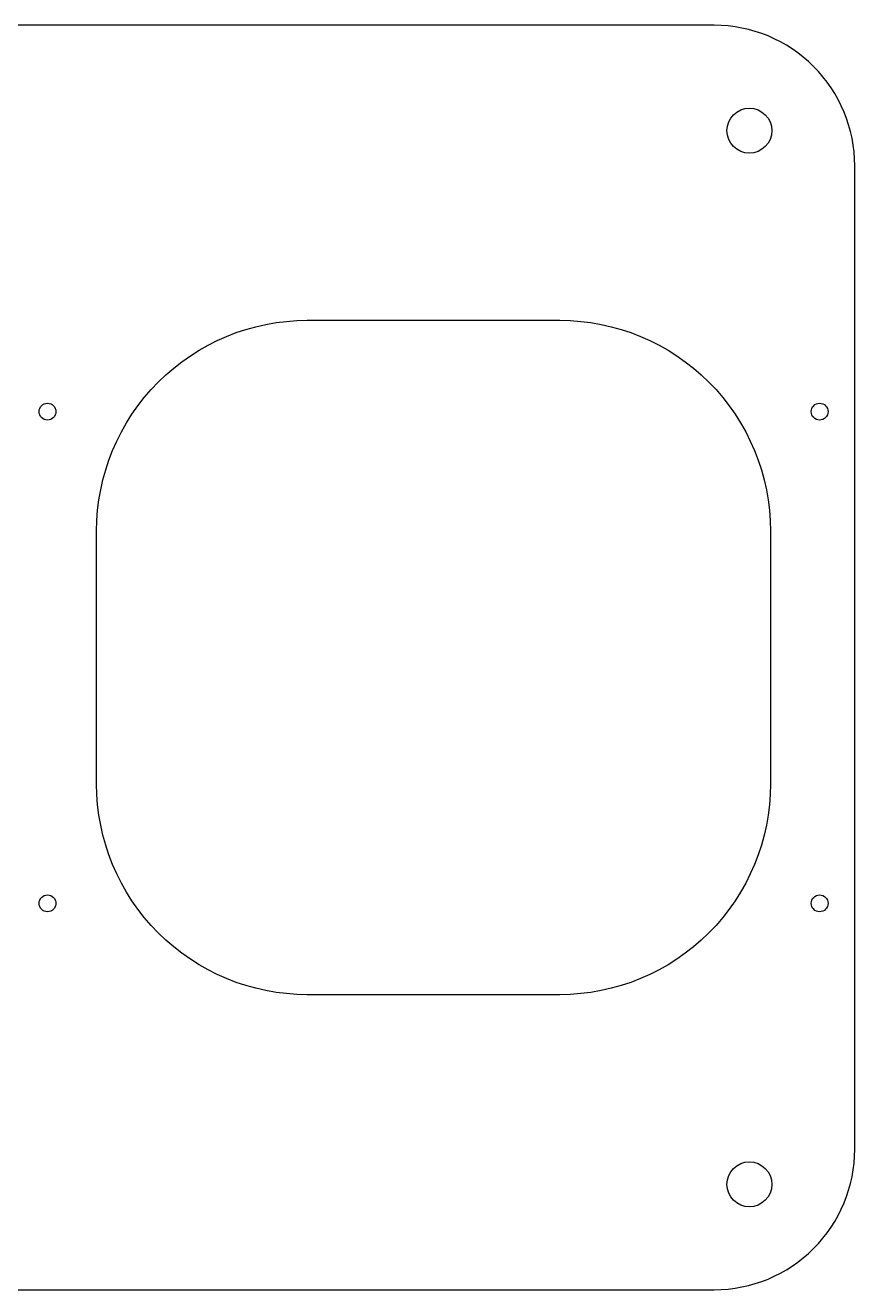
# Model space of a CAD drawing. Header units: millimetres. Extents: x -320 to 0, y 0 to 180.
# Drawn here: x -118.2 to 0, y 0 to 180 of the extents above; entities that cross this region are included whole.
import ezdxf

# ---------------------------------------------------------------- set-up
doc = ezdxf.new("R2010")
doc.units = ezdxf.units.MM
doc.layers.get('0').update_dxf_attribs({"linetype": 'CONTINUOUS'})

msp = doc.modelspace()

# ---------------------------------------------------------------- linework, layer by layer
for points in [[(-320, 20, 0.414214), (-300, 0), (-20, 0, 0.414214), (0, 20), (0, 160, 0.414214), (-20, 180), (-300, 180, 0.414214), (-320, 160)], [(-12, 108), (-12, 72, -0.414214), (-42, 42), (-78, 42, -0.414214), (-108, 72), (-108, 108, -0.414214), (-78, 138), (-42, 138, -0.414214)]]:
    msp.add_lwpolyline(points, format="xyb", close=True)
for centre, radius in [((-15, 165), 3.2), ((-115, 125), 1.2), ((-5, 125), 1.2), ((-115, 55), 1.2), ((-5, 55), 1.2), ((-15, 15), 3.2)]:
    msp.add_circle(centre, radius)

doc.saveas('drawing.dxf')
